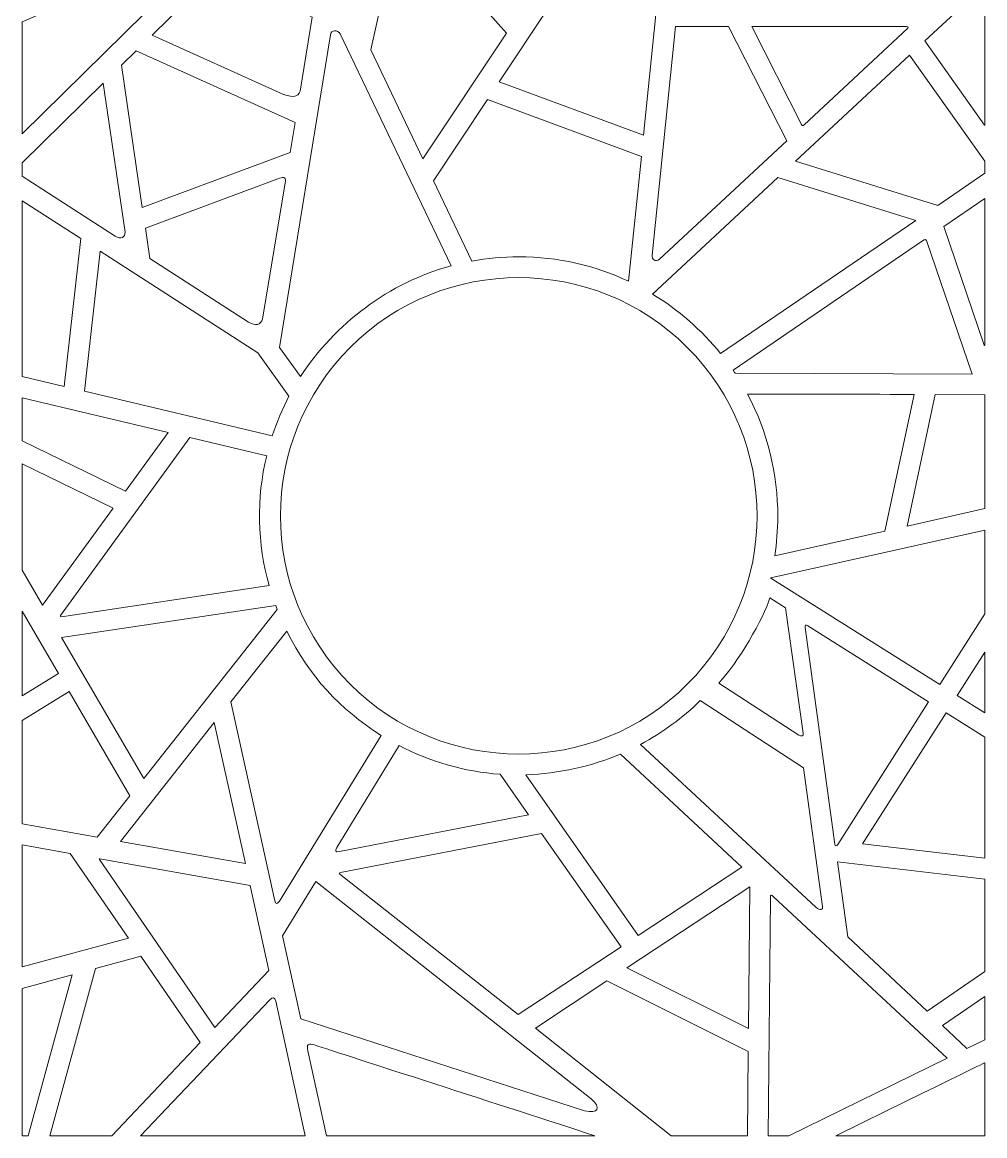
# Model space of a CAD drawing. Header units: centimetres. Extents: x -89 to 89, y -100 to 100.
# Drawn here: x 5 to 88.6, y -100 to -3.3 of the extents above; entities that cross this region are included whole.
import ezdxf

# ---------------------------------------------------------------- set-up
doc = ezdxf.new("R2010")
doc.units = ezdxf.units.CM
doc.header["$MEASUREMENT"] = 0
doc.layers.add('layer 1', color=7, linetype='Continuous')

msp = doc.modelspace()

# ---------------------------------------------------------------- linework, layer by layer
at = {"layer": 'layer 1', "color": 250, "lineweight": 9}
for points, knots in [([(37.83089, 5.69388), (37.89476, 5.92179), (38.053, 5.92594), (38.22214, 5.75141), (38.22214, 5.75141), (38.22214, 5.75141), (47.12017, -4.24281), (47.12017, -4.24281), (47.12017, -4.24281), (47.12017, -4.24281), (39.85561, -15.17612), (39.85561, -15.17612), (39.85561, -15.17612), (39.85561, -15.17612), (35.32235, -5.69827), (35.32235, -5.69827), (35.32235, -5.69827), (35.32235, -5.69827), (37.83089, 5.69388), (37.83089, 5.69388)], [0, 0, 0, 0, 0.16666667, 0.16666667, 0.16666667, 0.16666667, 0.33333333, 0.33333333, 0.33333333, 0.33333333, 0.5, 0.5, 0.5, 0.5, 0.66666667, 0.66666667, 0.66666667, 0.66666667, 1, 1, 1, 1]), ([(54.88225, 4.1867), (54.88225, 4.1867), (46.47263, -8.46988), (46.47263, -8.46988), (46.47263, -8.46988), (46.47263, -8.46988), (59.01261, -13.11114), (59.01261, -13.11114), (59.01261, -13.11114), (59.01261, -13.11114), (60.08822, -2.61872), (60.08822, -2.61872), (60.08822, -2.61872), (60.08822, -2.61872), (54.88225, 4.1867), (54.88225, 4.1867)], [0, 0, 0, 0, 0.2, 0.2, 0.2, 0.2, 0.4, 0.4, 0.4, 0.4, 0.6, 0.6, 0.6, 0.6, 1, 1, 1, 1]), ([(29.19182, -9.27848), (29.19182, -9.27848), (30.23576, -2.85688), (30.23576, -2.85688), (30.23576, -2.85688), (30.23576, -2.85688), (22.38192, 1.53018), (22.38192, 1.53018), (22.38192, 1.53018), (22.38192, 1.53018), (16.32632, -4.42466), (16.32632, -4.42466), (16.32632, -4.42466), (16.32632, -4.42466), (27.37008, -9.41675), (27.37008, -9.41675), (27.37008, -9.41675), (28.39315, -9.90022), (29.01639, -9.85258), (29.19182, -9.27848)], [0, 0, 0, 0, 0.16666667, 0.16666667, 0.16666667, 0.16666667, 0.33333333, 0.33333333, 0.33333333, 0.33333333, 0.5, 0.5, 0.5, 0.5, 0.66666667, 0.66666667, 0.66666667, 0.66666667, 1, 1, 1, 1]), ([(5.04892, -3.26901), (5.04892, -3.26901), (11.9453, -0.29577), (11.9453, -0.29577), (11.9453, -0.29577), (11.9453, -0.29577), (15.69418, -2.5218), (15.69418, -2.5218), (15.69418, -2.5218), (15.69418, -2.5218), (5.04892, -12.98992), (5.04892, -12.98992), (5.04892, -12.98992), (5.04892, -12.98992), (5.04892, -3.26901), (5.04892, -3.26901)], [0, 0, 0, 0, 0.2, 0.2, 0.2, 0.2, 0.4, 0.4, 0.4, 0.4, 0.6, 0.6, 0.6, 0.6, 1, 1, 1, 1]), ([(88.64155, -12.24751), (88.64583, -12.25265), (88.64903, -12.25236), (88.64891, -12.24603), (88.64891, -12.24603), (88.64891, -12.24603), (88.64892, -0.08325), (88.64892, -0.08325), (88.64892, -0.08325), (88.64892, -0.08325), (83.43876, -4.92781), (83.43876, -4.92781), (83.43876, -4.92781), (83.43876, -4.92781), (88.64155, -12.24751), (88.64155, -12.24751)], [0, 0, 0, 0, 0.2, 0.2, 0.2, 0.2, 0.4, 0.4, 0.4, 0.4, 0.6, 0.6, 0.6, 0.6, 1, 1, 1, 1]), ([(59.75413, -23.52875), (59.75413, -23.52875), (61.79002, -3.66841), (61.79002, -3.66841), (61.79002, -3.66841), (61.79002, -3.66841), (66.39385, -3.66682), (66.39385, -3.66682), (66.39385, -3.66682), (66.39385, -3.66682), (71.4494, -13.61791), (71.4494, -13.61791), (71.4494, -13.61791), (71.4494, -13.61791), (60.39866, -23.89314), (60.39866, -23.89314), (60.39866, -23.89314), (60.05687, -24.15786), (59.71378, -23.92247), (59.75413, -23.52875)], [0, 0, 0, 0, 0.16666667, 0.16666667, 0.16666667, 0.16666667, 0.33333333, 0.33333333, 0.33333333, 0.33333333, 0.5, 0.5, 0.5, 0.5, 0.66666667, 0.66666667, 0.66666667, 0.66666667, 1, 1, 1, 1]), ([(68.41252, -3.66611), (68.41252, -3.66611), (72.74282, -12.18983), (72.74282, -12.18983), (72.74282, -12.18983), (72.80457, -12.31136), (72.84835, -12.31719), (72.95518, -12.21785), (72.95518, -12.21785), (72.95518, -12.21785), (81.95242, -3.85197), (81.95242, -3.85197), (81.95242, -3.85197), (82.10034, -3.68635), (81.97156, -3.66193), (81.67462, -3.66153), (81.67462, -3.66153), (81.67462, -3.66153), (68.41252, -3.66611), (68.41252, -3.66611)], [0, 0, 0, 0, 0.16666667, 0.16666667, 0.16666667, 0.16666667, 0.33333333, 0.33333333, 0.33333333, 0.33333333, 0.5, 0.5, 0.5, 0.5, 0.66666667, 0.66666667, 0.66666667, 0.66666667, 1, 1, 1, 1]), ([(42.30179, -24.46014), (42.30179, -24.46014), (32.66344, -4.31075), (32.66344, -4.31075), (32.66344, -4.31075), (32.43484, -3.92138), (31.87974, -3.96238), (31.81045, -4.38858), (31.81045, -4.38858), (31.81045, -4.38858), (27.39429, -31.55275), (27.39429, -31.55275), (27.39429, -31.55275), (27.39429, -31.55275), (29.20841, -34.08132), (29.20841, -34.08132), (29.20841, -34.08132), (32.191, -29.51603), (36.90241, -25.91638), (42.30179, -24.46014)], [0, 0, 0, 0, 0.16666667, 0.16666667, 0.16666667, 0.16666667, 0.33333333, 0.33333333, 0.33333333, 0.33333333, 0.5, 0.5, 0.5, 0.5, 0.66666667, 0.66666667, 0.66666667, 0.66666667, 1, 1, 1, 1]), ([(13.66369, -7.03939), (13.66369, -7.03939), (14.95012, -5.77792), (14.95012, -5.77792), (14.95012, -5.77792), (14.95012, -5.77792), (28.747, -12.01453), (28.747, -12.01453), (28.747, -12.01453), (28.747, -12.01453), (28.32528, -14.60887), (28.32528, -14.60887), (28.32528, -14.60887), (28.32528, -14.60887), (15.47526, -19.38553), (15.47526, -19.38553), (15.47526, -19.38553), (15.47526, -19.38553), (13.66369, -7.03939), (13.66369, -7.03939)], [0, 0, 0, 0, 0.16666667, 0.16666667, 0.16666667, 0.16666667, 0.33333333, 0.33333333, 0.33333333, 0.33333333, 0.5, 0.5, 0.5, 0.5, 0.66666667, 0.66666667, 0.66666667, 0.66666667, 1, 1, 1, 1]), ([(88.64892, -16.42687), (88.64892, -16.42687), (84.56386, -19.21718), (84.56386, -19.21718), (84.56386, -19.21718), (84.56386, -19.21718), (72.19847, -15.37932), (72.19847, -15.37932), (72.19847, -15.37932), (72.19847, -15.37932), (82.10915, -6.16412), (82.10915, -6.16412), (82.10915, -6.16412), (82.10915, -6.16412), (88.64892, -15.36477), (88.64892, -15.36477), (88.64892, -15.36477), (88.64892, -15.36477), (88.64892, -16.42687), (88.64892, -16.42687)], [0, 0, 0, 0, 0.16666667, 0.16666667, 0.16666667, 0.16666667, 0.33333333, 0.33333333, 0.33333333, 0.33333333, 0.5, 0.5, 0.5, 0.5, 0.66666667, 0.66666667, 0.66666667, 0.66666667, 1, 1, 1, 1]), ([(5.04889, -15.51445), (5.04889, -15.51445), (12.07428, -8.60593), (12.07428, -8.60593), (12.07428, -8.60593), (12.07428, -8.60593), (13.97214, -21.54027), (13.97214, -21.54027), (13.97214, -21.54027), (14.02746, -21.99745), (13.59633, -22.18858), (13.11116, -21.87561), (13.11116, -21.87561), (13.11116, -21.87561), (5.04892, -16.67496), (5.04892, -16.67496), (5.04892, -16.67496), (5.04892, -16.67496), (5.04889, -15.51445), (5.04889, -15.51445)], [0, 0, 0, 0, 0.16666667, 0.16666667, 0.16666667, 0.16666667, 0.33333333, 0.33333333, 0.33333333, 0.33333333, 0.5, 0.5, 0.5, 0.5, 0.66666667, 0.66666667, 0.66666667, 0.66666667, 1, 1, 1, 1]), ([(44.10162, -24.0536), (44.10162, -24.0536), (40.76335, -17.07398), (40.76335, -17.07398), (40.76335, -17.07398), (40.76335, -17.07398), (45.44909, -10.01035), (45.44909, -10.01035), (45.44909, -10.01035), (45.44909, -10.01035), (58.82306, -14.9603), (58.82306, -14.9603), (58.82306, -14.9603), (58.82306, -14.9603), (57.71173, -25.80175), (57.71173, -25.80175), (57.71173, -25.80175), (54.80208, -24.42817), (51.60396, -23.68595), (48.17355, -23.68595), (48.17355, -23.68595), (46.76854, -23.68593), (45.43543, -23.80709), (44.10162, -24.0536)], [0, 0, 0, 0, 0.14285714, 0.14285714, 0.14285714, 0.14285714, 0.28571429, 0.28571429, 0.28571429, 0.28571429, 0.42857143, 0.42857143, 0.42857143, 0.42857143, 0.57142857, 0.57142857, 0.57142857, 0.57142857, 0.71428571, 0.71428571, 0.71428571, 0.71428571, 1, 1, 1, 1]), ([(27.24959, -16.90983), (27.24959, -16.90983), (15.74244, -21.20658), (15.74244, -21.20658), (15.74244, -21.20658), (15.74244, -21.20658), (16.12598, -23.82045), (16.12598, -23.82045), (16.12598, -23.82045), (16.12598, -23.82045), (24.6957, -29.34843), (24.6957, -29.34843), (24.6957, -29.34843), (25.31078, -29.74518), (25.78484, -29.60692), (25.90527, -29.06903), (25.90527, -29.06903), (25.90527, -29.06903), (27.91658, -17.12283), (27.91658, -17.12283), (27.91658, -17.12283), (27.98262, -16.71655), (27.64798, -16.7356), (27.24959, -16.90983)], [0, 0, 0, 0, 0.14285714, 0.14285714, 0.14285714, 0.14285714, 0.28571429, 0.28571429, 0.28571429, 0.28571429, 0.42857143, 0.42857143, 0.42857143, 0.42857143, 0.57142857, 0.57142857, 0.57142857, 0.57142857, 0.71428571, 0.71428571, 0.71428571, 0.71428571, 1, 1, 1, 1]), ([(65.71234, -32.09357), (65.71234, -32.09357), (82.66668, -20.51304), (82.66668, -20.51304), (82.66668, -20.51304), (82.66668, -20.51304), (70.67875, -16.79235), (70.67875, -16.79235), (70.67875, -16.79235), (70.67875, -16.79235), (59.79215, -26.91507), (59.79215, -26.91507), (59.79215, -26.91507), (62.01815, -28.26768), (64.08065, -30.07815), (65.71234, -32.09357)], [0, 0, 0, 0, 0.2, 0.2, 0.2, 0.2, 0.4, 0.4, 0.4, 0.4, 0.6, 0.6, 0.6, 0.6, 1, 1, 1, 1]), ([(5.04892, -18.81699), (5.04892, -18.81699), (10.13912, -22.10052), (10.13912, -22.10052), (10.13912, -22.10052), (10.13912, -22.10052), (8.67862, -34.94161), (8.67862, -34.94161), (8.67862, -34.94161), (8.67862, -34.94161), (5.04892, -34.07831), (5.04892, -34.07831), (5.04892, -34.07831), (5.04892, -34.07831), (5.04892, -18.81699), (5.04892, -18.81699)], [0, 0, 0, 0, 0.2, 0.2, 0.2, 0.2, 0.4, 0.4, 0.4, 0.4, 0.6, 0.6, 0.6, 0.6, 1, 1, 1, 1]), ([(88.59963, -31.35531), (88.59963, -31.35531), (85.08301, -21.04239), (85.08301, -21.04239), (85.08301, -21.04239), (85.08301, -21.04239), (88.64891, -18.60672), (88.64891, -18.60672), (88.64891, -18.60672), (88.64891, -18.60672), (88.64891, -31.35322), (88.64891, -31.35322), (88.64891, -31.35322), (88.6461, -31.39369), (88.61897, -31.39521), (88.59963, -31.35531)], [0, 0, 0, 0, 0.2, 0.2, 0.2, 0.2, 0.4, 0.4, 0.4, 0.4, 0.6, 0.6, 0.6, 0.6, 1, 1, 1, 1]), ([(66.96178, -33.80376), (66.96178, -33.80376), (87.55328, -33.86387), (87.55328, -33.86387), (87.55328, -33.86387), (87.55328, -33.86387), (83.632, -22.36434), (83.632, -22.36434), (83.632, -22.36434), (83.57012, -22.18291), (83.48472, -22.10579), (83.2565, -22.29), (83.2565, -22.29), (83.2565, -22.29), (66.78525, -33.5405), (66.78525, -33.5405), (66.78525, -33.5405), (66.88756, -33.68768), (66.86297, -33.65406), (66.96178, -33.80376)], [0, 0, 0, 0, 0.16666667, 0.16666667, 0.16666667, 0.16666667, 0.33333333, 0.33333333, 0.33333333, 0.33333333, 0.5, 0.5, 0.5, 0.5, 0.66666667, 0.66666667, 0.66666667, 0.66666667, 1, 1, 1, 1]), ([(28.2109, -35.77883), (28.2109, -35.77883), (25.51223, -32.01721), (25.51223, -32.01721), (25.51223, -32.01721), (25.51223, -32.01721), (11.82687, -23.18922), (11.82687, -23.18922), (11.82687, -23.18922), (11.82687, -23.18922), (10.44241, -35.36112), (10.44241, -35.36112), (10.44241, -35.36112), (10.44241, -35.36112), (26.76541, -39.24337), (26.76541, -39.24337), (26.76541, -39.24337), (27.12109, -38.14182), (27.6973, -36.79891), (28.2109, -35.77883)], [0, 0, 0, 0, 0.16666667, 0.16666667, 0.16666667, 0.16666667, 0.33333333, 0.33333333, 0.33333333, 0.33333333, 0.5, 0.5, 0.5, 0.5, 0.66666667, 0.66666667, 0.66666667, 0.66666667, 1, 1, 1, 1]), ([(33.5357, -31.54813), (41.61861, -23.46523), (54.72856, -23.46526), (62.81145, -31.54813), (62.81145, -31.54813), (70.89425, -39.631), (70.89434, -52.74091), (62.81144, -60.82381), (62.81144, -60.82381), (54.7285, -68.9067), (41.61864, -68.90668), (33.53577, -60.82381), (33.53577, -60.82381), (25.45286, -52.74093), (25.45287, -39.63103), (33.5357, -31.54813)], [0, 0, 0, 0, 0.2, 0.2, 0.2, 0.2, 0.4, 0.4, 0.4, 0.4, 0.6, 0.6, 0.6, 0.6, 1, 1, 1, 1]), ([(70.40832, -49.65018), (70.40832, -49.65018), (79.98515, -47.51314), (79.98515, -47.51314), (79.98515, -47.51314), (79.98515, -47.51314), (82.51202, -35.64987), (82.51202, -35.64987), (82.51202, -35.64987), (81.8665, -35.63209), (71.39309, -35.58165), (68.03688, -35.60953), (68.03688, -35.60953), (69.78398, -38.86325), (70.68108, -42.55808), (70.6733, -46.2549), (70.6733, -46.2549), (70.6733, -46.2549), (70.67322, -46.27766), (70.67322, -46.27766), (70.67322, -46.27766), (70.6697, -47.4059), (70.58199, -48.53422), (70.40832, -49.65018)], [0, 0, 0, 0, 0.14285714, 0.14285714, 0.14285714, 0.14285714, 0.28571429, 0.28571429, 0.28571429, 0.28571429, 0.42857143, 0.42857143, 0.42857143, 0.42857143, 0.57142857, 0.57142857, 0.57142857, 0.57142857, 0.71428571, 0.71428571, 0.71428571, 0.71428571, 1, 1, 1, 1]), ([(88.64891, -45.55356), (88.64891, -45.55356), (81.9173, -47.08198), (81.9173, -47.08198), (81.9173, -47.08198), (81.9173, -47.08198), (84.35125, -35.65499), (84.35125, -35.65499), (84.35125, -35.65499), (84.35125, -35.65499), (88.64893, -35.66697), (88.64893, -35.66697), (88.64893, -35.66697), (88.64893, -35.66697), (88.64891, -45.55356), (88.64891, -45.55356)], [0, 0, 0, 0, 0.2, 0.2, 0.2, 0.2, 0.4, 0.4, 0.4, 0.4, 0.6, 0.6, 0.6, 0.6, 1, 1, 1, 1]), ([(5.04892, -35.9286), (5.04892, -35.9286), (17.72007, -38.94233), (17.72007, -38.94233), (17.72007, -38.94233), (17.72007, -38.94233), (14.01326, -44.04043), (14.01326, -44.04043), (14.01326, -44.04043), (14.01326, -44.04043), (5.04893, -39.66748), (5.04893, -39.66748), (5.04893, -39.66748), (5.04893, -39.66748), (5.04892, -35.9286), (5.04892, -35.9286)], [0, 0, 0, 0, 0.2, 0.2, 0.2, 0.2, 0.4, 0.4, 0.4, 0.4, 0.6, 0.6, 0.6, 0.6, 1, 1, 1, 1]), ([(8.38263, -54.84536), (8.32961, -54.9283), (8.35415, -54.96363), (8.45611, -54.9514), (8.45611, -54.9514), (8.45611, -54.9514), (26.4972, -52.23816), (26.4972, -52.23816), (26.4972, -52.23816), (25.45104, -48.64692), (25.36905, -44.60936), (26.27954, -40.9781), (26.27954, -40.9781), (26.27954, -40.9781), (19.61753, -39.3936), (19.61753, -39.3936), (19.61753, -39.3936), (19.61753, -39.3936), (8.38263, -54.84536), (8.38263, -54.84536)], [0, 0, 0, 0, 0.16666667, 0.16666667, 0.16666667, 0.16666667, 0.33333333, 0.33333333, 0.33333333, 0.33333333, 0.5, 0.5, 0.5, 0.5, 0.66666667, 0.66666667, 0.66666667, 0.66666667, 1, 1, 1, 1]), ([(5.04893, -41.67028), (5.04893, -41.67028), (12.93836, -45.51887), (12.93836, -45.51887), (12.93836, -45.51887), (12.93836, -45.51887), (6.81704, -53.93777), (6.81704, -53.93777), (6.81704, -53.93777), (6.81704, -53.93777), (5.04891, -50.90511), (5.04891, -50.90511), (5.04891, -50.90511), (5.04891, -50.90511), (5.04893, -41.67028), (5.04893, -41.67028)], [0, 0, 0, 0, 0.2, 0.2, 0.2, 0.2, 0.4, 0.4, 0.4, 0.4, 0.6, 0.6, 0.6, 0.6, 1, 1, 1, 1]), ([(88.64891, -54.69429), (88.64891, -54.69429), (84.73741, -60.83024), (84.73741, -60.83024), (84.73741, -60.83024), (84.73741, -60.83024), (70.07417, -51.61316), (70.07417, -51.61316), (70.07417, -51.61316), (70.03876, -51.59112), (70.03899, -51.57636), (70.07757, -51.56827), (70.07757, -51.56827), (70.07757, -51.56827), (88.64891, -47.42413), (88.64891, -47.42413), (88.64891, -47.42413), (88.64891, -47.42413), (88.64891, -54.69429), (88.64891, -54.69429)], [0, 0, 0, 0, 0.16666667, 0.16666667, 0.16666667, 0.16666667, 0.33333333, 0.33333333, 0.33333333, 0.33333333, 0.5, 0.5, 0.5, 0.5, 0.66666667, 0.66666667, 0.66666667, 0.66666667, 1, 1, 1, 1]), ([(27.05997, -53.97824), (27.05997, -53.97824), (8.4682, -56.76986), (8.4682, -56.76986), (8.4682, -56.76986), (8.4682, -56.76986), (15.60139, -69.00465), (15.60139, -69.00465), (15.60139, -69.00465), (15.60139, -69.00465), (27.19586, -54.33697), (27.19586, -54.33697), (27.19586, -54.33697), (27.15291, -54.22624), (27.1012, -54.08981), (27.05997, -53.97824)], [0, 0, 0, 0, 0.2, 0.2, 0.2, 0.2, 0.4, 0.4, 0.4, 0.4, 0.6, 0.6, 0.6, 0.6, 1, 1, 1, 1]), ([(72.51097, -65.2513), (72.51097, -65.2513), (65.54421, -60.72627), (65.54421, -60.72627), (65.54421, -60.72627), (67.14448, -59.06185), (69.49986, -55.0368), (69.97127, -53.32184), (69.97127, -53.32184), (69.97127, -53.32184), (71.33128, -54.16992), (71.33128, -54.16992), (71.33128, -54.16992), (71.33128, -54.16992), (72.88243, -65.07236), (72.88243, -65.07236), (72.88243, -65.07236), (72.90911, -65.33669), (72.71465, -65.3813), (72.51097, -65.2513)], [0, 0, 0, 0, 0.16666667, 0.16666667, 0.16666667, 0.16666667, 0.33333333, 0.33333333, 0.33333333, 0.33333333, 0.5, 0.5, 0.5, 0.5, 0.66666667, 0.66666667, 0.66666667, 0.66666667, 1, 1, 1, 1]), ([(5.04892, -54.47887), (5.04892, -54.47887), (8.20793, -59.89719), (8.20793, -59.89719), (8.20793, -59.89719), (8.20793, -59.89719), (5.04891, -61.82234), (5.04891, -61.82234), (5.04891, -61.82234), (5.04891, -61.82234), (5.04892, -54.47887), (5.04892, -54.47887)], [0, 0, 0, 0, 0.25, 0.25, 0.25, 0.25, 0.5, 0.5, 0.5, 0.5, 1, 1, 1, 1]), ([(75.63425, -74.69911), (75.66795, -74.91662), (75.74845, -74.92737), (75.87576, -74.73136), (75.87576, -74.73136), (75.87576, -74.73136), (83.76979, -62.34811), (83.76979, -62.34811), (83.76979, -62.34811), (83.76979, -62.34811), (73.29789, -55.75004), (73.29789, -55.75004), (73.29789, -55.75004), (73.0985, -55.63017), (73.01195, -55.67787), (73.03801, -55.89315), (73.03801, -55.89315), (73.03801, -55.89315), (75.63425, -74.69911), (75.63425, -74.69911)], [0, 0, 0, 0, 0.16666667, 0.16666667, 0.16666667, 0.16666667, 0.33333333, 0.33333333, 0.33333333, 0.33333333, 0.5, 0.5, 0.5, 0.5, 0.66666667, 0.66666667, 0.66666667, 0.66666667, 1, 1, 1, 1]), ([(27.38747, -79.67942), (27.20522, -79.92124), (27.06718, -79.9398), (26.98618, -79.64527), (26.98618, -79.64527), (26.98618, -79.64527), (23.16972, -62.33289), (23.16972, -62.33289), (23.16972, -62.33289), (23.16972, -62.33289), (28.0204, -56.19648), (28.0204, -56.19648), (28.0204, -56.19648), (30.0555, -60.20445), (32.57575, -62.9463), (36.22955, -65.26284), (36.22955, -65.26284), (36.22955, -65.26284), (27.38747, -79.67942), (27.38747, -79.67942)], [0, 0, 0, 0, 0.16666667, 0.16666667, 0.16666667, 0.16666667, 0.33333333, 0.33333333, 0.33333333, 0.33333333, 0.5, 0.5, 0.5, 0.5, 0.66666667, 0.66666667, 0.66666667, 0.66666667, 1, 1, 1, 1]), ([(88.64892, -63.29583), (88.64892, -63.29583), (86.2603, -61.78979), (86.2603, -61.78979), (86.2603, -61.78979), (86.2603, -61.78979), (88.64891, -58.0428), (88.64891, -58.0428), (88.64891, -58.0428), (88.64891, -58.0428), (88.64892, -63.29583), (88.64892, -63.29583)], [0, 0, 0, 0, 0.25, 0.25, 0.25, 0.25, 0.5, 0.5, 0.5, 0.5, 1, 1, 1, 1]), ([(5.04891, -63.97655), (5.04891, -63.97655), (9.12082, -61.46289), (9.12082, -61.46289), (9.12082, -61.46289), (9.12082, -61.46289), (14.40227, -70.52166), (14.40227, -70.52166), (14.40227, -70.52166), (14.40227, -70.52166), (11.56374, -74.11257), (11.56374, -74.11257), (11.56374, -74.11257), (11.56374, -74.11257), (5.04893, -72.95665), (5.04893, -72.95665), (5.04893, -72.95665), (5.04893, -72.95665), (5.04891, -63.97655), (5.04891, -63.97655)], [0, 0, 0, 0, 0.16666667, 0.16666667, 0.16666667, 0.16666667, 0.33333333, 0.33333333, 0.33333333, 0.33333333, 0.5, 0.5, 0.5, 0.5, 0.66666667, 0.66666667, 0.66666667, 0.66666667, 1, 1, 1, 1]), ([(58.75575, -66.04967), (58.75575, -66.04967), (73.96948, -80.17797), (73.96948, -80.17797), (73.96948, -80.17797), (74.38279, -80.53921), (74.59799, -80.39561), (74.56734, -80.13234), (74.56734, -80.13234), (74.56734, -80.13234), (72.90236, -68.0721), (72.90236, -68.0721), (72.90236, -68.0721), (72.90236, -68.0721), (63.93108, -62.24509), (63.93108, -62.24509), (63.93108, -62.24509), (62.41502, -63.74164), (60.6457, -65.02928), (58.75575, -66.04967)], [0, 0, 0, 0, 0.16666667, 0.16666667, 0.16666667, 0.16666667, 0.33333333, 0.33333333, 0.33333333, 0.33333333, 0.5, 0.5, 0.5, 0.5, 0.66666667, 0.66666667, 0.66666667, 0.66666667, 1, 1, 1, 1]), ([(88.64893, -75.93807), (88.64893, -75.93807), (78.03221, -74.6971), (78.03221, -74.6971), (78.03221, -74.6971), (78.03221, -74.6971), (85.29272, -63.30766), (85.29272, -63.30766), (85.29272, -63.30766), (85.29272, -63.30766), (88.64892, -65.42587), (88.64892, -65.42587), (88.64892, -65.42587), (88.64892, -65.42587), (88.64893, -75.93807), (88.64893, -75.93807)], [0, 0, 0, 0, 0.2, 0.2, 0.2, 0.2, 0.4, 0.4, 0.4, 0.4, 0.6, 0.6, 0.6, 0.6, 1, 1, 1, 1]), ([(24.42638, -76.39476), (24.42638, -76.39476), (13.57606, -74.46959), (13.57606, -74.46959), (13.57606, -74.46959), (13.57606, -74.46959), (21.72851, -64.15619), (21.72851, -64.15619), (21.72851, -64.15619), (21.72851, -64.15619), (24.42638, -76.39476), (24.42638, -76.39476)], [0, 0, 0, 0, 0.25, 0.25, 0.25, 0.25, 0.5, 0.5, 0.5, 0.5, 1, 1, 1, 1]), ([(32.59018, -75.35822), (32.59018, -75.35822), (49.02779, -72.16422), (49.02779, -72.16422), (49.02779, -72.16422), (49.02779, -72.16422), (46.55582, -68.63445), (46.55582, -68.63445), (46.55582, -68.63445), (43.49369, -68.44429), (40.29757, -67.48123), (37.79503, -66.15369), (37.79503, -66.15369), (37.79503, -66.15369), (32.36245, -75.01092), (32.36245, -75.01092), (32.36245, -75.01092), (32.18926, -75.30809), (32.24334, -75.42414), (32.59018, -75.35822)], [0, 0, 0, 0, 0.16666667, 0.16666667, 0.16666667, 0.16666667, 0.33333333, 0.33333333, 0.33333333, 0.33333333, 0.5, 0.5, 0.5, 0.5, 0.66666667, 0.66666667, 0.66666667, 0.66666667, 1, 1, 1, 1]), ([(48.7849, -68.67954), (48.7849, -68.67954), (58.55954, -82.63646), (58.55954, -82.63646), (58.55954, -82.63646), (58.55954, -82.63646), (67.549, -76.7034), (67.549, -76.7034), (67.549, -76.7034), (67.549, -76.7034), (57.01061, -66.88395), (57.01061, -66.88395), (57.01061, -66.88395), (54.50951, -67.94482), (51.65194, -68.59488), (48.7849, -68.67954)], [0, 0, 0, 0, 0.2, 0.2, 0.2, 0.2, 0.4, 0.4, 0.4, 0.4, 0.6, 0.6, 0.6, 0.6, 1, 1, 1, 1]), ([(32.63662, -77.31829), (32.547, -77.23836), (32.56747, -77.18892), (32.70384, -77.16946), (32.70384, -77.16946), (32.70384, -77.16946), (50.15523, -73.77849), (50.15523, -73.77849), (50.15523, -73.77849), (50.15523, -73.77849), (57.05665, -83.62837), (57.05665, -83.62837), (57.05665, -83.62837), (57.05665, -83.62837), (48.12855, -89.52081), (48.12855, -89.52081), (48.12855, -89.52081), (48.12855, -89.52081), (32.63662, -77.31829), (32.63662, -77.31829)], [0, 0, 0, 0, 0.16666667, 0.16666667, 0.16666667, 0.16666667, 0.33333333, 0.33333333, 0.33333333, 0.33333333, 0.5, 0.5, 0.5, 0.5, 0.66666667, 0.66666667, 0.66666667, 0.66666667, 1, 1, 1, 1]), ([(5.04893, -74.78476), (5.04893, -74.78476), (9.2121, -75.52343), (9.2121, -75.52343), (9.2121, -75.52343), (9.2121, -75.52343), (14.26567, -82.88188), (14.26567, -82.88188), (14.26567, -82.88188), (14.26567, -82.88188), (5.04891, -85.37788), (5.04891, -85.37788), (5.04891, -85.37788), (5.04891, -85.37788), (5.04893, -74.78476), (5.04893, -74.78476)], [0, 0, 0, 0, 0.2, 0.2, 0.2, 0.2, 0.4, 0.4, 0.4, 0.4, 0.6, 0.6, 0.6, 0.6, 1, 1, 1, 1]), ([(11.74647, -76.0342), (11.70837, -75.98472), (11.7217, -75.96672), (11.78629, -75.98016), (11.78629, -75.98016), (11.78629, -75.98016), (24.8458, -78.2973), (24.8458, -78.2973), (24.8458, -78.2973), (24.8458, -78.2973), (26.47648, -85.69456), (26.47648, -85.69456), (26.47648, -85.69456), (26.47648, -85.69456), (21.76907, -90.62785), (21.76907, -90.62785), (21.76907, -90.62785), (21.76907, -90.62785), (11.74647, -76.0342), (11.74647, -76.0342)], [0, 0, 0, 0, 0.16666667, 0.16666667, 0.16666667, 0.16666667, 0.33333333, 0.33333333, 0.33333333, 0.33333333, 0.5, 0.5, 0.5, 0.5, 0.66666667, 0.66666667, 0.66666667, 0.66666667, 1, 1, 1, 1]), ([(88.64891, -85.76417), (88.64891, -85.76417), (83.63823, -89.23464), (83.63823, -89.23464), (83.63823, -89.23464), (83.63823, -89.23464), (76.74939, -82.77639), (76.74939, -82.77639), (76.74939, -82.77639), (76.74939, -82.77639), (75.84896, -76.25413), (75.84896, -76.25413), (75.84896, -76.25413), (75.84896, -76.25413), (88.64892, -77.75032), (88.64892, -77.75032), (88.64892, -77.75032), (88.64892, -77.75032), (88.64891, -85.76417), (88.64891, -85.76417)], [0, 0, 0, 0, 0.16666667, 0.16666667, 0.16666667, 0.16666667, 0.33333333, 0.33333333, 0.33333333, 0.33333333, 0.5, 0.5, 0.5, 0.5, 0.66666667, 0.66666667, 0.66666667, 0.66666667, 1, 1, 1, 1]), ([(53.8933, -97.86944), (53.8933, -97.86944), (29.24445, -89.88954), (29.24445, -89.88954), (29.24445, -89.88954), (29.24445, -89.88954), (27.65607, -82.68428), (27.65607, -82.68428), (27.65607, -82.68428), (27.65607, -82.68428), (30.54993, -77.96612), (30.54993, -77.96612), (30.54993, -77.96612), (30.54993, -77.96612), (54.45912, -96.8373), (54.45912, -96.8373), (54.45912, -96.8373), (55.36359, -97.6223), (55.09795, -98.15467), (53.8933, -97.86944)], [0, 0, 0, 0, 0.16666667, 0.16666667, 0.16666667, 0.16666667, 0.33333333, 0.33333333, 0.33333333, 0.33333333, 0.5, 0.5, 0.5, 0.5, 0.66666667, 0.66666667, 0.66666667, 0.66666667, 1, 1, 1, 1]), ([(57.55957, -85.45296), (57.55957, -85.45296), (68.2367, -78.40619), (68.2367, -78.40619), (68.2367, -78.40619), (68.2367, -78.40619), (68.12946, -90.72771), (68.12946, -90.72771), (68.12946, -90.72771), (68.12946, -90.72771), (57.55957, -85.45296), (57.55957, -85.45296)], [0, 0, 0, 0, 0.25, 0.25, 0.25, 0.25, 0.5, 0.5, 0.5, 0.5, 1, 1, 1, 1]), ([(69.83852, -100.04567), (69.83852, -100.04567), (70.02819, -79.39008), (70.02819, -79.39008), (70.02819, -79.39008), (70.02931, -79.08528), (70.11715, -79.07979), (70.31104, -79.27695), (70.31104, -79.27695), (70.31104, -79.27695), (85.37873, -93.30805), (85.37873, -93.30805), (85.37873, -93.30805), (85.37873, -93.30805), (71.63757, -100.04567), (71.63757, -100.04567), (71.63757, -100.04567), (71.63757, -100.04567), (71.63757, -100.04567), (69.83852, -100.04567)], [0, 0, 0, 0, 0.16666667, 0.16666667, 0.16666667, 0.16666667, 0.33333333, 0.33333333, 0.33333333, 0.33333333, 0.5, 0.5, 0.5, 0.5, 0.66666667, 0.66666667, 0.66666667, 0.66666667, 1, 1, 1, 1]), ([(12.81824, -100.04567), (12.81824, -100.04567), (20.49931, -91.95851), (20.49931, -91.95851), (20.49931, -91.95851), (20.49931, -91.95851), (15.34557, -84.45426), (15.34557, -84.45426), (15.34557, -84.45426), (15.34557, -84.45426), (11.41587, -85.51846), (11.41587, -85.51846), (11.41587, -85.51846), (11.41587, -85.51846), (7.43502, -100.04567), (7.43502, -100.04567), (7.43502, -100.04567), (12.81824, -100.04567), (12.81824, -100.04567), (12.81824, -100.04567)], [0, 0, 0, 0, 0.16666667, 0.16666667, 0.16666667, 0.16666667, 0.33333333, 0.33333333, 0.33333333, 0.33333333, 0.5, 0.5, 0.5, 0.5, 0.66666667, 0.66666667, 0.66666667, 0.66666667, 1, 1, 1, 1]), ([(5.5731, -100.04566), (5.5731, -100.04566), (5.5731, -100.04566), (5.04892, -100.04567), (5.04892, -100.04567), (5.04892, -100.04567), (5.04892, -87.24271), (5.04892, -87.24271), (5.04892, -87.24271), (5.04892, -87.24271), (9.39538, -86.06565), (9.39538, -86.06565), (9.39538, -86.06565), (9.39538, -86.06565), (5.5731, -100.04566), (5.5731, -100.04566)], [0, 0, 0, 0, 0.2, 0.2, 0.2, 0.2, 0.4, 0.4, 0.4, 0.4, 0.6, 0.6, 0.6, 0.6, 1, 1, 1, 1]), ([(61.42451, -100.04567), (68.03839, -100.04568), (68.03839, -100.04568), (68.03839, -100.04568), (68.03839, -100.04568), (68.03839, -100.04568), (68.11208, -92.72696), (68.11208, -92.72696), (68.11208, -92.72696), (68.11208, -92.72696), (55.8238, -86.59858), (55.8238, -86.59858), (55.8238, -86.59858), (55.8238, -86.59858), (49.62152, -90.69201), (49.62152, -90.69201), (49.62152, -90.69201), (49.62152, -90.69201), (61.42451, -100.04567), (61.42451, -100.04567)], [0, 0, 0, 0, 0.16666667, 0.16666667, 0.16666667, 0.16666667, 0.33333333, 0.33333333, 0.33333333, 0.33333333, 0.5, 0.5, 0.5, 0.5, 0.66666667, 0.66666667, 0.66666667, 0.66666667, 1, 1, 1, 1]), ([(29.62912, -100.04568), (29.62912, -100.04568), (29.62912, -100.04568), (15.30646, -100.04566), (15.30646, -100.04566), (15.30646, -100.04566), (26.54237, -88.23416), (26.54237, -88.23416), (26.54237, -88.23416), (26.79662, -87.97569), (26.99492, -88.02118), (27.06023, -88.34497), (27.06023, -88.34497), (27.06023, -88.34497), (29.62912, -100.04568), (29.62912, -100.04568)], [0, 0, 0, 0, 0.2, 0.2, 0.2, 0.2, 0.4, 0.4, 0.4, 0.4, 0.6, 0.6, 0.6, 0.6, 1, 1, 1, 1]), ([(88.64892, -91.70459), (88.64892, -91.70459), (87.08543, -92.4712), (87.08543, -92.4712), (87.08543, -92.4712), (87.08543, -92.4712), (84.97105, -90.48063), (84.97105, -90.48063), (84.97105, -90.48063), (84.97105, -90.48063), (88.64891, -87.9421), (88.64891, -87.9421), (88.64891, -87.9421), (88.64891, -87.9421), (88.64892, -91.70459), (88.64892, -91.70459)], [0, 0, 0, 0, 0.2, 0.2, 0.2, 0.2, 0.4, 0.4, 0.4, 0.4, 0.6, 0.6, 0.6, 0.6, 1, 1, 1, 1]), ([(31.47324, -100.04568), (54.76879, -100.04569), (54.76879, -100.04569), (54.76879, -100.04569), (54.76879, -100.04569), (47.31651, -97.63024), (33.29187, -93.08016), (30.43016, -92.15812), (30.43016, -92.15812), (29.91709, -91.9782), (29.70507, -92.10885), (29.85831, -92.67843), (29.85831, -92.67843), (29.85831, -92.67843), (31.47324, -100.04568), (31.47324, -100.04568)], [0, 0, 0, 0, 0.2, 0.2, 0.2, 0.2, 0.4, 0.4, 0.4, 0.4, 0.6, 0.6, 0.6, 0.6, 1, 1, 1, 1]), ([(75.72855, -100.0456), (88.64891, -93.71045), (88.64892, -93.71045), (88.64892, -93.71045), (88.64892, -93.71045), (88.64892, -93.71045), (88.64892, -100.04567), (88.64892, -100.04567), (88.64892, -100.04567), (88.64892, -100.04567), (88.64892, -100.04567), (75.72855, -100.0456)], [0, 0, 0, 0, 0.25, 0.25, 0.25, 0.25, 0.5, 0.5, 0.5, 0.5, 1, 1, 1, 1])]:
    msp.add_open_spline(points, degree=3, knots=knots, dxfattribs=at)

doc.saveas('drawing.dxf')
